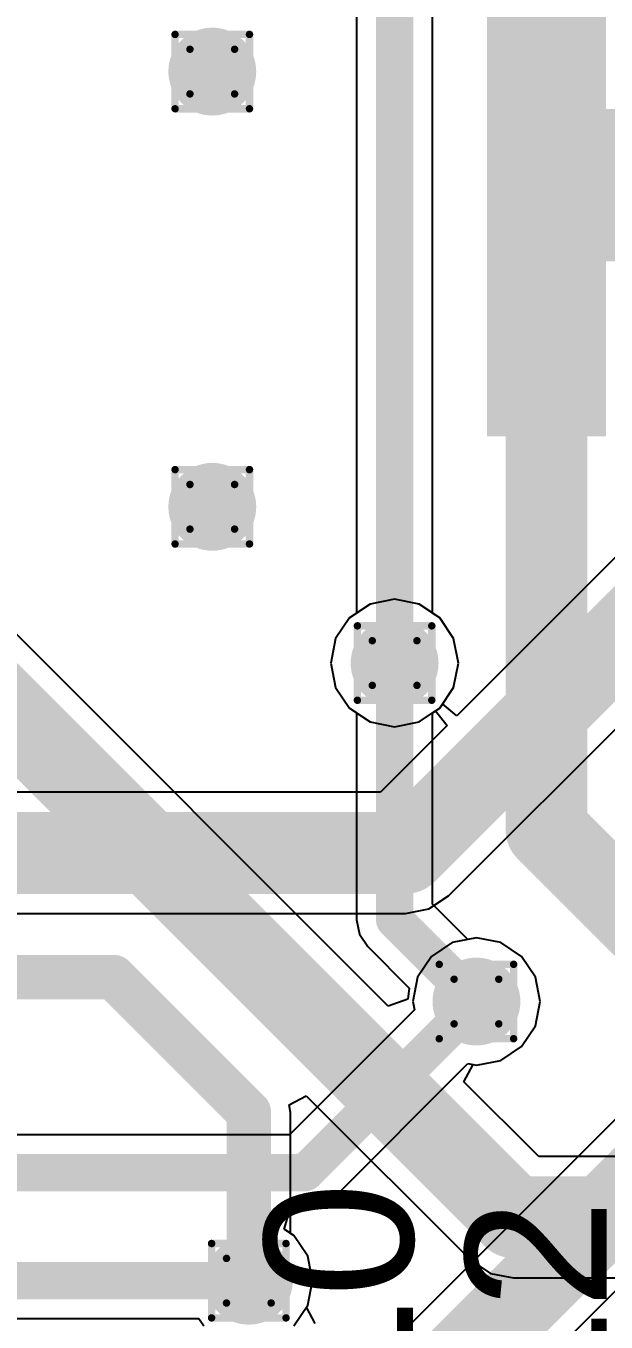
# Model space of a CAD drawing. Header units: inches. Extents: x -0.3 to 9.9, y -0.4 to 5.
# Drawn here: x 3.7189 to 3.8748, y 0.8498 to 1.1983 of the extents above; entities that cross this region are included whole.
import ezdxf

# ---------------------------------------------------------------- set-up
doc = ezdxf.new("R2010")
doc.units = ezdxf.units.IN
doc.header["$MEASUREMENT"] = 0
for name, color, linetype in [('Bottom Layer', 5, 'Continuous'), ('Bottom Solder', 6, 'Continuous'), ('Drill Drawing', 1, 'Continuous'), ('Top Layer', 1, 'Continuous'), ('Top Overlay', 2, 'Continuous'), ('Top Solder', 216, 'Continuous'), ('Via Holes', 16, 'Continuous')]:
    doc.layers.add(name, color=color, linetype=linetype)
doc.styles.add('Arial', font='', dxfattribs={"height": 0.2})
doc.styles.get('Arial').set_extended_font_data('Arial')

msp = doc.modelspace()

# ---------------------------------------------------------------- hatches: boundary and pattern name
at = {"layer": 'Bottom Layer'}
h = msp.add_hatch(color=5, dxfattribs=at)
edge = h.paths.add_edge_path()
edge.add_arc((3.769, 1.186), 0.01181, 0, 360)
h = msp.add_hatch(color=5, dxfattribs=at)
edge = h.paths.add_edge_path()
edge.add_arc((3.769, 1.069), 0.01181, 0, 360)
h = msp.add_hatch(color=5, dxfattribs=at)
edge = h.paths.add_edge_path()
edge.add_arc((3.818, 1.027), 0.01181, 0, 360)
h = msp.add_hatch(color=5, dxfattribs=at)
edge = h.paths.add_edge_path()
edge.add_arc((3.84, 0.936), 0.01181, 0, 360)
h = msp.add_hatch(color=5, dxfattribs=at)
edge = h.paths.add_edge_path()
edge.add_arc((3.77882, 0.86095), 0.01181, 0, 360)
at = {"layer": 'Bottom Solder'}
h = msp.add_hatch(color=6, dxfattribs=at)
edge = h.paths.add_edge_path()
edge.add_arc((3.769, 1.186), 0.00591, 0, 360)
h = msp.add_hatch(color=6, dxfattribs=at)
edge = h.paths.add_edge_path()
edge.add_arc((3.769, 1.069), 0.00591, 0, 360)
h = msp.add_hatch(color=6, dxfattribs=at)
edge = h.paths.add_edge_path()
edge.add_arc((3.818, 1.027), 0.00591, 0, 360)
h = msp.add_hatch(color=6, dxfattribs=at)
edge = h.paths.add_edge_path()
edge.add_arc((3.84, 0.936), 0.00591, 0, 360)
h = msp.add_hatch(color=6, dxfattribs=at)
edge = h.paths.add_edge_path()
edge.add_arc((3.77882, 0.86095), 0.00591, 0, 360)
at = {"layer": 'Top Layer'}
for points in [[(3.84282, 1.08795), (3.87482, 1.08795), (3.87482, 1.24795), (3.84282, 1.24795)], [(3.84282, 1.13495), (4.05282, 1.13495), (4.05282, 1.17595), (3.84282, 1.17595)]]:
    msp.add_hatch(color=1, dxfattribs=at).paths.add_polyline_path(points)
h = msp.add_hatch(color=1, dxfattribs=at)
edge = h.paths.add_edge_path()
edge.add_arc((3.769, 1.186), 0.01181, 0, 360)
h = msp.add_hatch(color=1, dxfattribs=at)
edge = h.paths.add_edge_path()
edge.add_arc((3.769, 1.069), 0.01181, 0, 360)
h = msp.add_hatch(color=1, dxfattribs=at)
edge = h.paths.add_edge_path()
edge.add_arc((3.818, 1.027), 0.01181, 0, 360)
h = msp.add_hatch(color=1, dxfattribs=at)
edge = h.paths.add_edge_path()
edge.add_arc((3.84, 0.936), 0.01181, 0, 360)
h = msp.add_hatch(color=1, dxfattribs=at)
edge = h.paths.add_edge_path()
edge.add_arc((3.77882, 0.86095), 0.01181, 0, 360)
at = {"layer": 'Top Solder'}
h = msp.add_hatch(color=216, dxfattribs=at)
edge = h.paths.add_edge_path()
edge.add_arc((3.769, 1.186), 0.00591, 0, 360)
h = msp.add_hatch(color=216, dxfattribs=at)
edge = h.paths.add_edge_path()
edge.add_arc((3.769, 1.069), 0.00591, 0, 360)
h = msp.add_hatch(color=216, dxfattribs=at)
edge = h.paths.add_edge_path()
edge.add_arc((3.818, 1.027), 0.00591, 0, 360)
h = msp.add_hatch(color=216, dxfattribs=at)
edge = h.paths.add_edge_path()
edge.add_arc((3.84, 0.936), 0.00591, 0, 360)
h = msp.add_hatch(color=216, dxfattribs=at)
edge = h.paths.add_edge_path()
edge.add_arc((3.77882, 0.86095), 0.00591, 0, 360)
at = {"layer": 'Via Holes'}
h = msp.add_hatch(color=7, dxfattribs=at)
edge = h.paths.add_edge_path()
edge.add_arc((3.769, 1.186), 0.00591, 0, 360)
h = msp.add_hatch(color=7, dxfattribs=at)
edge = h.paths.add_edge_path()
edge.add_arc((3.769, 1.069), 0.00591, 0, 360)
h = msp.add_hatch(color=7, dxfattribs=at)
edge = h.paths.add_edge_path()
edge.add_arc((3.818, 1.027), 0.00591, 0, 360)
h = msp.add_hatch(color=7, dxfattribs=at)
edge = h.paths.add_edge_path()
edge.add_arc((3.84, 0.936), 0.00591, 0, 360)
h = msp.add_hatch(color=7, dxfattribs=at)
edge = h.paths.add_edge_path()
edge.add_arc((3.77882, 0.86095), 0.00591, 0, 360)

# ---------------------------------------------------------------- linework, layer by layer
at = {"layer": 'Bottom Layer'}
for p, q in [((3.8078, 1.263), (3.8078, 1.04041)), ((3.8282, 1.04041), (3.8282, 1.25878)), ((3.87753, 1.0556), (3.83477, 1.01284)), ((3.80588, 1.03912), (3.80216, 1.03356)), ((3.8078, 1.04041), (3.80588, 1.03912)), ((3.83012, 1.03912), (3.8282, 1.04041)), ((3.83384, 1.03356), (3.83012, 1.03912)), ((3.80216, 1.03356), (3.80086, 1.027)), ((3.83248, 0.96441), (3.9006, 1.03253)), ((3.83514, 1.027), (3.83384, 1.03356)), ((3.80086, 1.027), (3.80216, 1.02044)), ((3.83384, 1.02044), (3.83514, 1.027)), ((3.99441, 1.02148), (3.80924, 0.83631)), ((3.80216, 1.02044), (3.80588, 1.01488)), ((3.83089, 1.01603), (3.83384, 1.02044)), ((3.80588, 1.01488), (3.81144, 1.01116)), ((3.82456, 1.01116), (3.82897, 1.01411)), ((3.82897, 1.01411), (3.83216, 1.01023)), ((3.83477, 1.01284), (3.83089, 1.01603)), ((3.81144, 1.01116), (3.818, 1.00986)), ((3.818, 1.00986), (3.82456, 1.01116)), ((3.83216, 1.01023), (3.81419, 0.99226)), ((3.83047, 0.8114), (4.01271, 0.99364)), ((3.81419, 0.99226), (3.48781, 0.99226)), ((3.82719, 0.96088), (3.83248, 0.96441)), ((3.48105, 0.95964), (3.82095, 0.95964)), ((3.82095, 0.95964), (3.82719, 0.96088)), ((3.83344, 0.95184), (3.82788, 0.94812)), ((3.84, 0.95314), (3.83344, 0.95184)), ((3.84656, 0.95184), (3.84, 0.95314)), ((3.85212, 0.94812), (3.84656, 0.95184)), ((3.82788, 0.94812), (3.82416, 0.94256)), ((3.85584, 0.94256), (3.85212, 0.94812)), ((3.82416, 0.94256), (3.82286, 0.936)), ((3.85714, 0.936), (3.85584, 0.94256)), ((3.82286, 0.936), (3.82331, 0.93373)), ((3.85584, 0.92944), (3.85714, 0.936)), ((3.82331, 0.93373), (3.78978, 0.9002)), ((3.85212, 0.92388), (3.85584, 0.92944)), ((3.84656, 0.92016), (3.85212, 0.92388)), ((3.84, 0.91886), (3.84656, 0.92016)), ((3.80121, 0.88279), (3.83773, 0.91931)), ((3.83773, 0.91931), (3.84, 0.91886)), ((3.78978, 0.9002), (3.58568, 0.9002)), ((3.7979, 0.88058), (3.80121, 0.88279)), ((3.78835, 0.8748), (3.78986, 0.8798)), ((3.78986, 0.8798), (3.794, 0.8798)), ((3.794, 0.8798), (3.7979, 0.88058)), ((3.79094, 0.87307), (3.78835, 0.8748)), ((3.79466, 0.86751), (3.79094, 0.87307)), ((3.79596, 0.86095), (3.79466, 0.86751)), ((3.79466, 0.85439), (3.79596, 0.86095)), ((3.79094, 0.84883), (3.79466, 0.85439)), ((3.44017, 0.85075), (3.76542, 0.85075)), ((3.76542, 0.85075), (3.7667, 0.84883))]:
    msp.add_line(p, q, dxfattribs=at)
for points in [[(3.818, 1.027, 0.01, 0.01, 0), (3.818, 1.263, 0.01, 0.01, 0)], [(3.82095, 0.97595, 0.022, 0.022, 0), (3.892, 1.047, 0.022, 0.022, 0)], [(3.816, 0.82, 0.022, 0.022, 0), (4.00595, 1.00995, 0.022, 0.022, 0)], [(3.48105, 0.97595, 0.022, 0.022, 0), (3.82095, 0.97595, 0.022, 0.022, 0)], [(3.794, 0.89, 0.01, 0.01, 0), (3.84, 0.936, 0.01, 0.01, 0)], [(3.436, 0.89, 0.01, 0.01, 0), (3.794, 0.89, 0.01, 0.01, 0)], [(3.43595, 0.86095, 0.01, 0.01, 0), (3.77882, 0.86095, 0.01, 0.01, 0)]]:
    msp.add_lwpolyline(points, format="xyseb", dxfattribs=at)
for points in [[(3.8155, 1.027, 0.005, 0.005, 1), (3.8205, 1.027, 0.005, 0.005, 1)], [(3.81545, 0.97595, 0.011, 0.011, 1), (3.82645, 0.97595, 0.011, 0.011, 1)], [(3.81545, 0.97595, 0.011, 0.011, 1), (3.82645, 0.97595, 0.011, 0.011, 1)], [(3.8375, 0.936, 0.005, 0.005, 1), (3.8425, 0.936, 0.005, 0.005, 1)], [(3.7915, 0.89, 0.005, 0.005, 1), (3.7965, 0.89, 0.005, 0.005, 1)], [(3.7915, 0.89, 0.005, 0.005, 1), (3.7965, 0.89, 0.005, 0.005, 1)], [(3.77632, 0.86095, 0.005, 0.005, 1), (3.78132, 0.86095, 0.005, 0.005, 1)]]:
    msp.add_lwpolyline(points, format="xyseb", close=True, dxfattribs=at)
at = {"layer": 'Drill Drawing'}
for points in [[(3.759, 1.196, 0.002, 0.002, 0), (3.779, 1.196, 0.002, 0.002, 0)], [(3.759, 1.176, 0.002, 0.002, 0), (3.759, 1.196, 0.002, 0.002, 0)], [(3.779, 1.176, 0.002, 0.002, 0), (3.779, 1.196, 0.002, 0.002, 0)], [(3.763, 1.192, 0.002, 0.002, 0), (3.775, 1.192, 0.002, 0.002, 0)], [(3.763, 1.18, 0.002, 0.002, 0), (3.763, 1.192, 0.002, 0.002, 0)], [(3.775, 1.18, 0.002, 0.002, 0), (3.775, 1.192, 0.002, 0.002, 0)], [(3.763, 1.18, 0.002, 0.002, 0), (3.775, 1.18, 0.002, 0.002, 0)], [(3.759, 1.176, 0.002, 0.002, 0), (3.779, 1.176, 0.002, 0.002, 0)], [(3.759, 1.079, 0.002, 0.002, 0), (3.779, 1.079, 0.002, 0.002, 0)], [(3.759, 1.059, 0.002, 0.002, 0), (3.759, 1.079, 0.002, 0.002, 0)], [(3.779, 1.059, 0.002, 0.002, 0), (3.779, 1.079, 0.002, 0.002, 0)], [(3.763, 1.075, 0.002, 0.002, 0), (3.775, 1.075, 0.002, 0.002, 0)], [(3.763, 1.063, 0.002, 0.002, 0), (3.763, 1.075, 0.002, 0.002, 0)], [(3.775, 1.063, 0.002, 0.002, 0), (3.775, 1.075, 0.002, 0.002, 0)], [(3.763, 1.063, 0.002, 0.002, 0), (3.775, 1.063, 0.002, 0.002, 0)], [(3.759, 1.059, 0.002, 0.002, 0), (3.779, 1.059, 0.002, 0.002, 0)], [(3.808, 1.037, 0.002, 0.002, 0), (3.828, 1.037, 0.002, 0.002, 0)], [(3.808, 1.017, 0.002, 0.002, 0), (3.808, 1.037, 0.002, 0.002, 0)], [(3.828, 1.017, 0.002, 0.002, 0), (3.828, 1.037, 0.002, 0.002, 0)], [(3.812, 1.033, 0.002, 0.002, 0), (3.824, 1.033, 0.002, 0.002, 0)], [(3.812, 1.021, 0.002, 0.002, 0), (3.812, 1.033, 0.002, 0.002, 0)], [(3.824, 1.021, 0.002, 0.002, 0), (3.824, 1.033, 0.002, 0.002, 0)], [(3.812, 1.021, 0.002, 0.002, 0), (3.824, 1.021, 0.002, 0.002, 0)], [(3.808, 1.017, 0.002, 0.002, 0), (3.828, 1.017, 0.002, 0.002, 0)], [(3.83, 0.946, 0.002, 0.002, 0), (3.85, 0.946, 0.002, 0.002, 0)], [(3.83, 0.926, 0.002, 0.002, 0), (3.83, 0.946, 0.002, 0.002, 0)], [(3.85, 0.926, 0.002, 0.002, 0), (3.85, 0.946, 0.002, 0.002, 0)], [(3.834, 0.942, 0.002, 0.002, 0), (3.846, 0.942, 0.002, 0.002, 0)], [(3.834, 0.93, 0.002, 0.002, 0), (3.834, 0.942, 0.002, 0.002, 0)], [(3.846, 0.93, 0.002, 0.002, 0), (3.846, 0.942, 0.002, 0.002, 0)], [(3.834, 0.93, 0.002, 0.002, 0), (3.846, 0.93, 0.002, 0.002, 0)], [(3.83, 0.926, 0.002, 0.002, 0), (3.85, 0.926, 0.002, 0.002, 0)], [(3.76882, 0.87095, 0.002, 0.002, 0), (3.78882, 0.87095, 0.002, 0.002, 0)], [(3.76882, 0.85095, 0.002, 0.002, 0), (3.76882, 0.87095, 0.002, 0.002, 0)], [(3.78882, 0.85095, 0.002, 0.002, 0), (3.78882, 0.87095, 0.002, 0.002, 0)], [(3.77282, 0.86695, 0.002, 0.002, 0), (3.78482, 0.86695, 0.002, 0.002, 0)], [(3.77282, 0.85495, 0.002, 0.002, 0), (3.77282, 0.86695, 0.002, 0.002, 0)], [(3.78482, 0.85495, 0.002, 0.002, 0), (3.78482, 0.86695, 0.002, 0.002, 0)], [(3.77282, 0.85495, 0.002, 0.002, 0), (3.78482, 0.85495, 0.002, 0.002, 0)], [(3.76882, 0.85095, 0.002, 0.002, 0), (3.78882, 0.85095, 0.002, 0.002, 0)]]:
    msp.add_lwpolyline(points, format="xyseb", dxfattribs=at)
for points in [[(3.7585, 1.196, 0.001, 0.001, 1), (3.7595, 1.196, 0.001, 0.001, 1)], [(3.7585, 1.196, 0.001, 0.001, 1), (3.7595, 1.196, 0.001, 0.001, 1)], [(3.7785, 1.196, 0.001, 0.001, 1), (3.7795, 1.196, 0.001, 0.001, 1)], [(3.7785, 1.196, 0.001, 0.001, 1), (3.7795, 1.196, 0.001, 0.001, 1)], [(3.7625, 1.192, 0.001, 0.001, 1), (3.7635, 1.192, 0.001, 0.001, 1)], [(3.7625, 1.192, 0.001, 0.001, 1), (3.7635, 1.192, 0.001, 0.001, 1)], [(3.7745, 1.192, 0.001, 0.001, 1), (3.7755, 1.192, 0.001, 0.001, 1)], [(3.7745, 1.192, 0.001, 0.001, 1), (3.7755, 1.192, 0.001, 0.001, 1)], [(3.7625, 1.18, 0.001, 0.001, 1), (3.7635, 1.18, 0.001, 0.001, 1)], [(3.7625, 1.18, 0.001, 0.001, 1), (3.7635, 1.18, 0.001, 0.001, 1)], [(3.7745, 1.18, 0.001, 0.001, 1), (3.7755, 1.18, 0.001, 0.001, 1)], [(3.7745, 1.18, 0.001, 0.001, 1), (3.7755, 1.18, 0.001, 0.001, 1)], [(3.7585, 1.176, 0.001, 0.001, 1), (3.7595, 1.176, 0.001, 0.001, 1)], [(3.7585, 1.176, 0.001, 0.001, 1), (3.7595, 1.176, 0.001, 0.001, 1)], [(3.7785, 1.176, 0.001, 0.001, 1), (3.7795, 1.176, 0.001, 0.001, 1)], [(3.7785, 1.176, 0.001, 0.001, 1), (3.7795, 1.176, 0.001, 0.001, 1)], [(3.7585, 1.079, 0.001, 0.001, 1), (3.7595, 1.079, 0.001, 0.001, 1)], [(3.7585, 1.079, 0.001, 0.001, 1), (3.7595, 1.079, 0.001, 0.001, 1)], [(3.7785, 1.079, 0.001, 0.001, 1), (3.7795, 1.079, 0.001, 0.001, 1)], [(3.7785, 1.079, 0.001, 0.001, 1), (3.7795, 1.079, 0.001, 0.001, 1)], [(3.7625, 1.075, 0.001, 0.001, 1), (3.7635, 1.075, 0.001, 0.001, 1)], [(3.7625, 1.075, 0.001, 0.001, 1), (3.7635, 1.075, 0.001, 0.001, 1)], [(3.7745, 1.075, 0.001, 0.001, 1), (3.7755, 1.075, 0.001, 0.001, 1)], [(3.7745, 1.075, 0.001, 0.001, 1), (3.7755, 1.075, 0.001, 0.001, 1)], [(3.7625, 1.063, 0.001, 0.001, 1), (3.7635, 1.063, 0.001, 0.001, 1)], [(3.7625, 1.063, 0.001, 0.001, 1), (3.7635, 1.063, 0.001, 0.001, 1)], [(3.7745, 1.063, 0.001, 0.001, 1), (3.7755, 1.063, 0.001, 0.001, 1)], [(3.7745, 1.063, 0.001, 0.001, 1), (3.7755, 1.063, 0.001, 0.001, 1)], [(3.7585, 1.059, 0.001, 0.001, 1), (3.7595, 1.059, 0.001, 0.001, 1)], [(3.7585, 1.059, 0.001, 0.001, 1), (3.7595, 1.059, 0.001, 0.001, 1)], [(3.7785, 1.059, 0.001, 0.001, 1), (3.7795, 1.059, 0.001, 0.001, 1)], [(3.7785, 1.059, 0.001, 0.001, 1), (3.7795, 1.059, 0.001, 0.001, 1)], [(3.8075, 1.037, 0.001, 0.001, 1), (3.8085, 1.037, 0.001, 0.001, 1)], [(3.8075, 1.037, 0.001, 0.001, 1), (3.8085, 1.037, 0.001, 0.001, 1)], [(3.8275, 1.037, 0.001, 0.001, 1), (3.8285, 1.037, 0.001, 0.001, 1)], [(3.8275, 1.037, 0.001, 0.001, 1), (3.8285, 1.037, 0.001, 0.001, 1)], [(3.8115, 1.033, 0.001, 0.001, 1), (3.8125, 1.033, 0.001, 0.001, 1)], [(3.8115, 1.033, 0.001, 0.001, 1), (3.8125, 1.033, 0.001, 0.001, 1)], [(3.8235, 1.033, 0.001, 0.001, 1), (3.8245, 1.033, 0.001, 0.001, 1)], [(3.8235, 1.033, 0.001, 0.001, 1), (3.8245, 1.033, 0.001, 0.001, 1)], [(3.8115, 1.021, 0.001, 0.001, 1), (3.8125, 1.021, 0.001, 0.001, 1)], [(3.8115, 1.021, 0.001, 0.001, 1), (3.8125, 1.021, 0.001, 0.001, 1)], [(3.8235, 1.021, 0.001, 0.001, 1), (3.8245, 1.021, 0.001, 0.001, 1)], [(3.8235, 1.021, 0.001, 0.001, 1), (3.8245, 1.021, 0.001, 0.001, 1)], [(3.8075, 1.017, 0.001, 0.001, 1), (3.8085, 1.017, 0.001, 0.001, 1)], [(3.8075, 1.017, 0.001, 0.001, 1), (3.8085, 1.017, 0.001, 0.001, 1)], [(3.8275, 1.017, 0.001, 0.001, 1), (3.8285, 1.017, 0.001, 0.001, 1)], [(3.8275, 1.017, 0.001, 0.001, 1), (3.8285, 1.017, 0.001, 0.001, 1)], [(3.8295, 0.946, 0.001, 0.001, 1), (3.8305, 0.946, 0.001, 0.001, 1)], [(3.8295, 0.946, 0.001, 0.001, 1), (3.8305, 0.946, 0.001, 0.001, 1)], [(3.8495, 0.946, 0.001, 0.001, 1), (3.8505, 0.946, 0.001, 0.001, 1)], [(3.8495, 0.946, 0.001, 0.001, 1), (3.8505, 0.946, 0.001, 0.001, 1)], [(3.8335, 0.942, 0.001, 0.001, 1), (3.8345, 0.942, 0.001, 0.001, 1)], [(3.8335, 0.942, 0.001, 0.001, 1), (3.8345, 0.942, 0.001, 0.001, 1)], [(3.8455, 0.942, 0.001, 0.001, 1), (3.8465, 0.942, 0.001, 0.001, 1)], [(3.8455, 0.942, 0.001, 0.001, 1), (3.8465, 0.942, 0.001, 0.001, 1)], [(3.8335, 0.93, 0.001, 0.001, 1), (3.8345, 0.93, 0.001, 0.001, 1)], [(3.8335, 0.93, 0.001, 0.001, 1), (3.8345, 0.93, 0.001, 0.001, 1)], [(3.8455, 0.93, 0.001, 0.001, 1), (3.8465, 0.93, 0.001, 0.001, 1)], [(3.8455, 0.93, 0.001, 0.001, 1), (3.8465, 0.93, 0.001, 0.001, 1)], [(3.8295, 0.926, 0.001, 0.001, 1), (3.8305, 0.926, 0.001, 0.001, 1)], [(3.8295, 0.926, 0.001, 0.001, 1), (3.8305, 0.926, 0.001, 0.001, 1)], [(3.8495, 0.926, 0.001, 0.001, 1), (3.8505, 0.926, 0.001, 0.001, 1)], [(3.8495, 0.926, 0.001, 0.001, 1), (3.8505, 0.926, 0.001, 0.001, 1)], [(3.76832, 0.87095, 0.001, 0.001, 1), (3.76932, 0.87095, 0.001, 0.001, 1)], [(3.76832, 0.87095, 0.001, 0.001, 1), (3.76932, 0.87095, 0.001, 0.001, 1)], [(3.78832, 0.87095, 0.001, 0.001, 1), (3.78932, 0.87095, 0.001, 0.001, 1)], [(3.78832, 0.87095, 0.001, 0.001, 1), (3.78932, 0.87095, 0.001, 0.001, 1)], [(3.77232, 0.86695, 0.001, 0.001, 1), (3.77332, 0.86695, 0.001, 0.001, 1)], [(3.77232, 0.86695, 0.001, 0.001, 1), (3.77332, 0.86695, 0.001, 0.001, 1)], [(3.78432, 0.86695, 0.001, 0.001, 1), (3.78532, 0.86695, 0.001, 0.001, 1)], [(3.78432, 0.86695, 0.001, 0.001, 1), (3.78532, 0.86695, 0.001, 0.001, 1)], [(3.77232, 0.85495, 0.001, 0.001, 1), (3.77332, 0.85495, 0.001, 0.001, 1)], [(3.77232, 0.85495, 0.001, 0.001, 1), (3.77332, 0.85495, 0.001, 0.001, 1)], [(3.78432, 0.85495, 0.001, 0.001, 1), (3.78532, 0.85495, 0.001, 0.001, 1)], [(3.78432, 0.85495, 0.001, 0.001, 1), (3.78532, 0.85495, 0.001, 0.001, 1)], [(3.76832, 0.85095, 0.001, 0.001, 1), (3.76932, 0.85095, 0.001, 0.001, 1)], [(3.76832, 0.85095, 0.001, 0.001, 1), (3.76932, 0.85095, 0.001, 0.001, 1)], [(3.78832, 0.85095, 0.001, 0.001, 1), (3.78932, 0.85095, 0.001, 0.001, 1)], [(3.78832, 0.85095, 0.001, 0.001, 1), (3.78932, 0.85095, 0.001, 0.001, 1)]]:
    msp.add_lwpolyline(points, format="xyseb", close=True, dxfattribs=at)
at = {"layer": 'Top Layer'}
for p, q in [((3.81144, 1.04284), (3.80588, 1.03912)), ((3.818, 1.04414), (3.81144, 1.04284)), ((3.82456, 1.04284), (3.818, 1.04414)), ((3.83012, 1.03912), (3.82456, 1.04284)), ((3.81627, 0.9348), (3.70954, 1.04154)), ((3.80588, 1.03912), (3.80216, 1.03356)), ((3.83384, 1.03356), (3.83012, 1.03912)), ((3.80216, 1.03356), (3.80086, 1.027)), ((3.83514, 1.027), (3.83384, 1.03356)), ((3.80086, 1.027), (3.80216, 1.02044)), ((3.83384, 1.02044), (3.83514, 1.027)), ((3.80216, 1.02044), (3.80588, 1.01488)), ((3.83012, 1.01488), (3.83384, 1.02044)), ((3.80588, 1.01488), (3.8078, 1.01359)), ((3.8282, 1.01359), (3.83012, 1.01488)), ((3.8078, 1.01359), (3.8078, 0.958)), ((3.8282, 0.96222), (3.8282, 1.01359)), ((3.83773, 0.95269), (3.8282, 0.96222)), ((3.8078, 0.958), (3.80858, 0.9541)), ((3.80858, 0.9541), (3.81079, 0.95079)), ((3.84, 0.95314), (3.83773, 0.95269)), ((3.84656, 0.95184), (3.84, 0.95314)), ((3.85212, 0.94812), (3.84656, 0.95184)), ((3.81079, 0.95079), (3.82194, 0.93964)), ((3.85584, 0.94256), (3.85212, 0.94812)), ((3.85714, 0.936), (3.85584, 0.94256)), ((3.82194, 0.93964), (3.82155, 0.9366)), ((3.82155, 0.9366), (3.81627, 0.9348)), ((3.85584, 0.92944), (3.85714, 0.936)), ((3.85212, 0.92388), (3.85584, 0.92944)), ((3.84656, 0.92016), (3.85212, 0.92388)), ((3.84, 0.91886), (3.84656, 0.92016)), ((3.83664, 0.91443), (3.8391, 0.91904)), ((3.8391, 0.91904), (3.84, 0.91886)), ((3.85676, 0.89431), (3.83664, 0.91443)), ((3.78963, 0.90823), (3.79424, 0.91069)), ((3.79424, 0.91069), (3.83846, 0.86646)), ((3.79004, 0.90618), (3.78963, 0.90823)), ((3.79004, 0.87367), (3.79004, 0.90618)), ((3.79004, 0.90618), (3.79004, 0.90618)), ((3.92884, 0.89431), (3.85676, 0.89431)), ((3.79094, 0.87307), (3.79004, 0.87367)), ((3.79466, 0.86751), (3.79094, 0.87307)), ((3.79596, 0.86095), (3.79466, 0.86751)), ((3.83846, 0.86646), (3.84376, 0.86293)), ((3.79466, 0.85439), (3.79596, 0.86095)), ((3.84376, 0.86293), (3.85, 0.86169)), ((3.85, 0.86169), (3.87944, 0.86169)), ((3.79428, 0.85382), (3.79466, 0.85439)), ((3.79664, 0.84941), (3.79428, 0.85382))]:
    msp.add_line(p, q, dxfattribs=at)
for points in [[(3.85882, 0.98218, 0.022, 0.022, 0), (3.85882, 1.16795, 0.022, 0.022, 0)], [(3.698, 1.03, 0.022, 0.022, 0), (3.85, 0.878, 0.022, 0.022, 0)], [(3.818, 0.958, 0.01, 0.01, 0), (3.818, 1.027, 0.01, 0.01, 0)], [(3.85882, 0.98218, 0.022, 0.022, 0), (3.9207, 0.9203, 0.022, 0.022, 0)], [(3.818, 0.958, 0.01, 0.01, 0), (3.84, 0.936, 0.01, 0.01, 0)], [(3.685, 0.94255, 0.012, 0.012, 0), (3.74245, 0.94255, 0.012, 0.012, 0)], [(3.74245, 0.94255, 0.012, 0.012, 0), (3.77882, 0.90618, 0.012, 0.012, 0)], [(3.84, 0.936, 0.01, 0.01, 0), (3.842, 0.934, 0.01, 0.01, 0)], [(3.77882, 0.86095, 0.012, 0.012, 0), (3.77882, 0.90618, 0.012, 0.012, 0)], [(3.85, 0.878, 0.022, 0.022, 0), (3.933, 0.878, 0.022, 0.022, 0)]]:
    msp.add_lwpolyline(points, format="xyseb", dxfattribs=at)
for points in [[(3.85332, 1.16795, 0.011, 0.011, 1), (3.86432, 1.16795, 0.011, 0.011, 1)], [(3.8155, 1.027, 0.005, 0.005, 1), (3.8205, 1.027, 0.005, 0.005, 1)], [(3.85332, 0.98218, 0.011, 0.011, 1), (3.86432, 0.98218, 0.011, 0.011, 1)], [(3.85332, 0.98218, 0.011, 0.011, 1), (3.86432, 0.98218, 0.011, 0.011, 1)], [(3.8155, 0.958, 0.005, 0.005, 1), (3.8205, 0.958, 0.005, 0.005, 1)], [(3.8155, 0.958, 0.005, 0.005, 1), (3.8205, 0.958, 0.005, 0.005, 1)], [(3.73945, 0.94255, 0.006, 0.006, 1), (3.74545, 0.94255, 0.006, 0.006, 1)], [(3.73945, 0.94255, 0.006, 0.006, 1), (3.74545, 0.94255, 0.006, 0.006, 1)], [(3.8375, 0.936, 0.005, 0.005, 1), (3.8425, 0.936, 0.005, 0.005, 1)], [(3.8375, 0.936, 0.005, 0.005, 1), (3.8425, 0.936, 0.005, 0.005, 1)], [(3.8395, 0.934, 0.005, 0.005, 1), (3.8445, 0.934, 0.005, 0.005, 1)], [(3.77582, 0.90618, 0.006, 0.006, 1), (3.78182, 0.90618, 0.006, 0.006, 1)], [(3.77582, 0.90618, 0.006, 0.006, 1), (3.78182, 0.90618, 0.006, 0.006, 1)], [(3.8445, 0.878, 0.011, 0.011, 1), (3.8555, 0.878, 0.011, 0.011, 1)], [(3.8445, 0.878, 0.011, 0.011, 1), (3.8555, 0.878, 0.011, 0.011, 1)], [(3.77582, 0.86095, 0.006, 0.006, 1), (3.78182, 0.86095, 0.006, 0.006, 1)]]:
    msp.add_lwpolyline(points, format="xyseb", close=True, dxfattribs=at)

# ---------------------------------------------------------------- texts
at = {"layer": 'Top Overlay', "style": 'Arial'}
for s, height, p in [('C10', 0.04, (3.82299, 0.78502)), ('R12', 0.038, (3.87499, 0.78552))]:
    msp.add_text(s, height=height, rotation=90, dxfattribs=at).set_placement(p)

doc.saveas('drawing.dxf')
